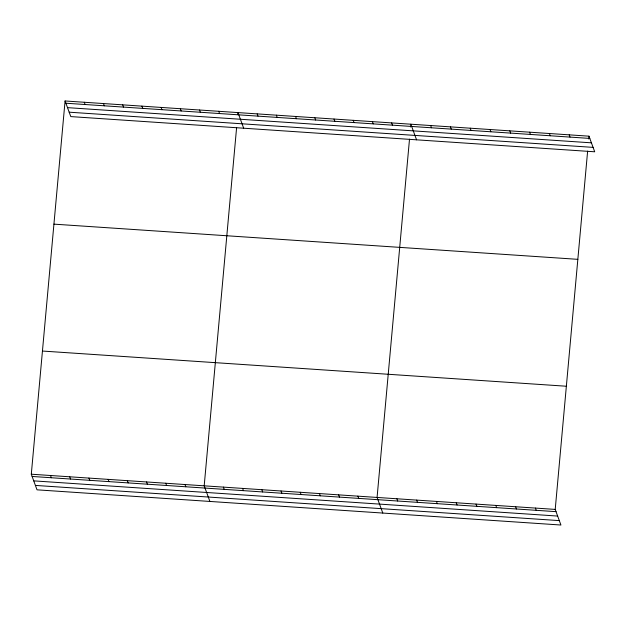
<?xml version="1.0" encoding="UTF-8"?>
<svg xmlns="http://www.w3.org/2000/svg" width="626" height="626" viewBox="0 0 626 626"><rect width="100%" height="100%" fill="white"/><g stroke="black" fill="none" stroke-linecap="round" stroke-linejoin="round"><path stroke-width="0.94" d="M587.634 151.101L555.215 509.407L560.927 525.026L37.02 489.829L31.3 474.211L65.073 100.974L588.98 136.171L594.7 151.789L70.785 116.593L65.073 100.974M236.612 127.516L204.193 485.823L209.906 501.442M237.794 114.456L237.958 112.586L243.678 128.213M409.506 139.136L377.079 497.435L382.799 513.062M410.601 127L410.852 124.206L416.572 139.825M588.73 138.972L588.98 136.171M65.894 103.227L589.809 138.424M67.506 107.641L591.421 142.83M69.173 112.187L593.088 147.376M53.922 224.139L577.837 259.336M42.443 351.045L566.358 386.234M31.3 474.211L555.215 509.407M32.122 476.456L556.037 511.653M33.741 480.87L557.649 516.067M35.4 485.416L559.315 520.613M569.19 134.84L570.012 137.094M549.401 133.51L550.223 135.764M529.604 132.18L530.433 134.434M509.814 130.85L510.636 133.103M490.025 129.519L490.847 131.773M470.228 128.189L471.049 130.443M450.438 126.867L451.26 129.112M430.649 125.536L431.47 127.782M535.418 508.077L536.247 510.323M391.641 122.915L392.463 125.161M515.628 506.747L516.45 508.993M372.431 121.624L373.252 123.87M495.839 505.417L496.661 507.663M353.22 120.333L354.042 122.586M476.042 504.087L476.871 506.332M334.01 119.042L334.832 121.295M456.252 502.756L457.074 505.002M314.8 117.751L315.629 120.004M295.589 116.459L296.419 118.713M436.463 501.426L437.284 503.68M276.379 115.168L277.208 117.422M416.666 500.096L417.487 502.349M257.169 113.877L257.998 116.131M396.876 498.765L397.698 501.019M218.748 111.303L219.577 113.549M357.876 496.144L358.698 498.398M199.537 110.012L200.367 112.257M338.666 494.853L339.488 497.107M180.327 108.721L181.157 110.966M319.456 493.562L320.277 495.815M161.125 107.429L161.946 109.675M300.245 492.279L301.067 494.524M141.914 106.138L142.736 108.384M281.035 490.987L281.856 493.233M122.704 104.847L123.525 107.093M261.825 489.696L262.646 491.942M103.493 103.556L104.315 105.81M242.614 488.405L243.436 490.651M84.283 102.265L85.105 104.519M223.404 487.114L224.225 489.36M184.983 484.532L185.805 486.785M165.773 483.241L166.594 485.494M146.562 481.95L147.384 484.203M127.352 480.658L128.174 482.912M108.141 479.367L108.963 481.621M88.931 478.076L89.753 480.33M69.721 476.793L70.542 479.039M50.51 475.502L51.332 477.748"/></g></svg>
